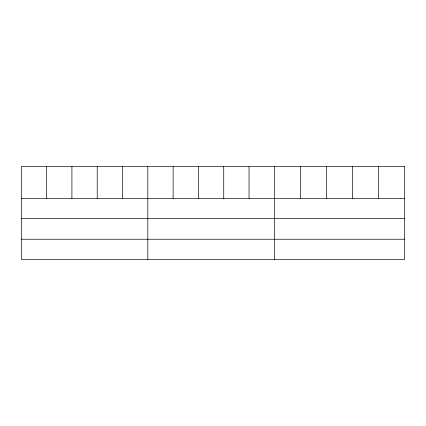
<?xml version="1.0" encoding="UTF-8"?>
<svg xmlns="http://www.w3.org/2000/svg" width="426" height="426" viewBox="0 0 426 426"><rect width="100%" height="100%" fill="white"/><g stroke="black" fill="none" stroke-linecap="round" stroke-linejoin="round"><path stroke-width="0.64" d="M21.3 198.404L404.7 198.404M21.3 218.517L404.7 218.517M21.3 239.242L404.7 239.242M378.629 166.651L378.629 198.404M352.558 166.651L352.558 198.404M326.486 166.651L326.486 198.404M300.415 166.651L300.415 198.404M274.344 166.651L274.344 259.349M249.04 166.651L249.04 198.404M223.735 166.651L223.735 198.404M198.431 166.651L198.431 198.404M173.126 166.651L173.126 198.404M147.822 166.651L147.822 259.349M122.518 166.651L122.518 198.404M97.213 166.651L97.213 198.404M71.909 166.651L71.909 198.404M46.604 166.651L46.604 198.404M404.7 166.651L21.3 166.651L21.3 259.349L404.7 259.349L404.7 166.651"/></g></svg>
